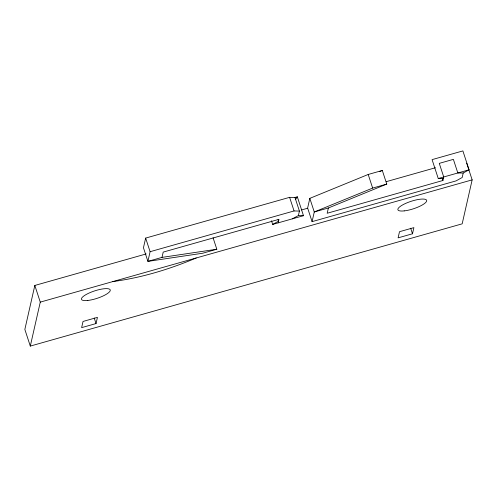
<?xml version="1.0" encoding="UTF-8"?>
<svg xmlns="http://www.w3.org/2000/svg" width="497" height="497" viewBox="0 0 497 497"><rect width="100%" height="100%" fill="white"/><g stroke="black" fill="none" stroke-linecap="round" stroke-linejoin="round"><path stroke-width="0.75" d="M146.155 253.942L34.827 285.452L24.85 329.424L30.298 346.086L462.173 223.836L472.15 179.871L466.702 163.202M30.298 346.086L40.276 302.12L34.827 285.452M96.027 323.566L97.431 317.372L83.036 321.447L81.632 327.641L96.027 323.566L94.213 318.012M292.261 218.866L298.399 215.561L299.418 211.082L294.969 197.471L289.608 197.34L145.652 238.088L143.453 247.761L147.901 261.372L202.708 253.228L216.816 249.233L213.07 237.771M145.652 238.088L150.1 251.699L147.901 261.372L162.01 257.384L216.816 249.233M162.01 257.384L163.209 252.103L278.954 219.339L278.152 222.861M312.079 221.643L314.272 211.97L328.38 207.976L386.759 184.083L382.311 170.471L368.202 174.466L309.824 198.359L307.631 208.032L312.079 221.643L456.035 180.896L462.191 177.504L463.21 173.018L469.062 169.8L462.887 150.914L432.079 159.63L438.255 178.522L443.343 178.64M328.38 207.976L327.181 213.256L442.926 180.492L443.722 176.975L439.273 163.364L453.382 159.369L457.83 172.981L463.21 173.018M412.498 233.783L413.895 227.626L399.501 231.701L398.103 237.858L412.498 233.783L410.684 228.229M295.634 199.378L297.318 196.8L303.487 215.686L272.685 224.408L271.492 220.774M272.685 224.408L278.531 221.19L278.065 219.755M379.466 171.639L382.311 170.471M386.759 184.083L372.651 188.077L314.272 211.97L309.824 198.359M196.247 257.968C169.583 269.262 141.62 277.767 112.869 281.575M294.379 197.626L297.318 196.8M386.206 181.678L435.49 167.725M150.1 251.699L294.056 210.952L299.418 211.082M301.573 209.945L307.55 208.255M438.255 178.522L469.062 169.8M40.276 302.12L472.15 179.871M298.399 215.561L303.487 215.686M442.224 178.342L442.926 180.492M368.202 174.466L372.651 188.077M289.608 197.34L294.056 210.952M404.223 210.89A15.127 3.914 -18.1 0 0 426.681 200.968A15.127 3.914 -18.1 0 0 405.95 203.273A15.127 3.914 -18.1 0 0 404.223 210.89M87.801 300.461A15.127 3.914 -18.1 0 0 110.259 290.54A15.127 3.914 -18.1 0 0 89.528 292.845A15.127 3.914 -18.1 0 0 87.801 300.461"/></g></svg>
